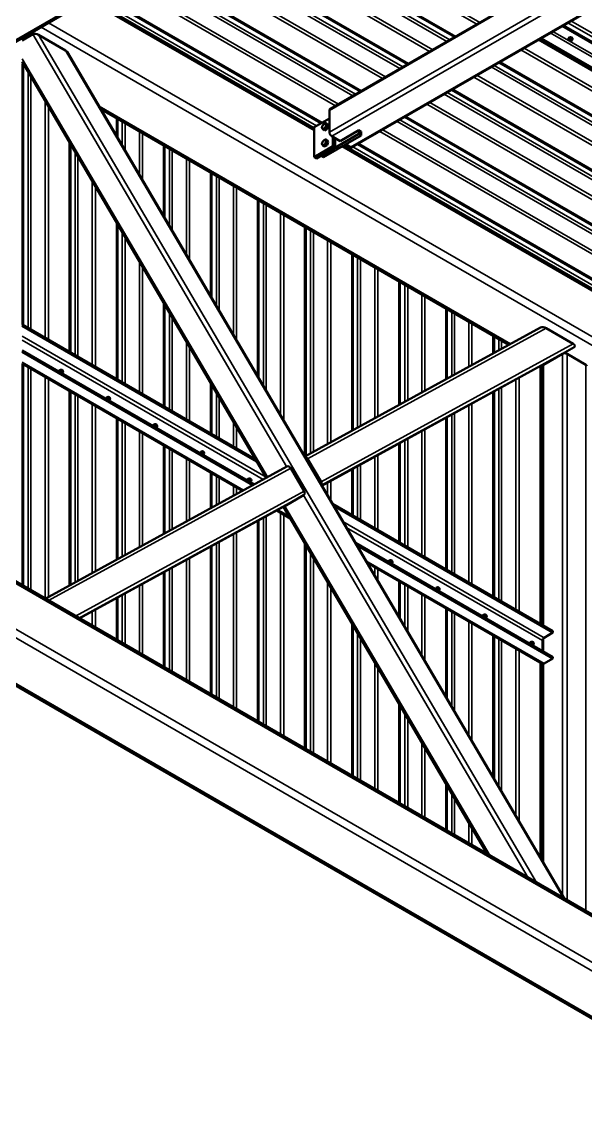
# Model space of a CAD drawing. Header units: millimetres. Extents: x 0 to 14700, y 0 to 10395.
# Drawn here: x 3301 to 4995, y 1669 to 4983 of the extents above; entities that cross this region are included whole.
import ezdxf

# ---------------------------------------------------------------- set-up
doc = ezdxf.new("R2010")
doc.units = ezdxf.units.MM
doc.header["$LTSCALE"] = 35
doc.layers.add('Видимые тонкие (ГОСТ)', color=7, linetype='Continuous', lineweight=35)
doc.layers.add('Видимый контур (ГОСТ)', color=7, linetype='Continuous', lineweight=50)

msp = doc.modelspace()

# ---------------------------------------------------------------- linework, layer by layer
at = {"layer": 'Видимые тонкие (ГОСТ)'}
for p, q in [((8193.9, 7765.3), (1596.6, 3956.3)), ((6055.2, 5709.1), (4224.2, 4652)), ((6062.7, 5697.1), (4231.3, 4639.7)), ((6119.3, 5664.4), (4287.9, 4607.1)), ((4666.7, 4976.1), (4019.5, 5349.7)), ((4675.8, 4981.4), (4028.7, 5355)), ((4586, 4929.5), (3938.8, 5303.1)), ((4603.6, 4939.7), (3956.5, 5313.4)), ((4534.5, 4899.8), (3887.3, 5273.4)), ((4577.5, 4924.6), (3930.3, 5298.3)), ((4525.2, 4894.4), (3878, 5268.1)), ((4436.1, 4843), (3788.9, 5216.6)), ((4444.5, 4847.9), (3797.4, 5221.5)), ((4462.2, 4858.1), (3815.1, 5231.7)), ((4383.8, 4812.8), (3736.6, 5186.4)), ((4393.1, 4818.1), (3745.9, 5191.8)), ((4303.1, 4766.2), (3656, 5139.9)), ((4320.8, 4776.4), (3673.6, 5150.1)), ((4242.3, 4731.1), (3595.2, 5104.8)), ((4251.6, 4736.5), (3604.5, 5110.1)), ((4294.7, 4761.3), (3647.5, 5135)), ((4178.3, 4657.3), (3499.2, 5049.3)), ((4178.3, 4665.2), (3506.1, 5053.3)), ((4185.1, 4671), (3514.5, 5058.2)), ((4202.8, 4681.2), (3532.2, 5068.4)), ((4726.3, 5007.1), (4224.2, 4717.3)), ((6472.8, 3195.3), (3380.4, 4980.8)), ((4924.9, 4971.5), (6027.4, 4335)), ((6045, 4343), (4940.7, 4980.6)), ((6054.3, 4348.4), (4950, 4985.9)), ((4095.8, 3648.4), (3333.3, 4945.9)), ((4846, 2399.2), (3350.5, 4944.1)), ((6461.5, 3175.7), (3357.8, 4967.7)), ((4888, 4950.1), (5995.5, 4310.7)), ((4895.7, 4954.6), (5999.4, 4317.4)), ((4922.4, 4970), (6026.1, 4332.8)), ((5955.8, 4291.5), (4851.5, 4929.1)), ((4858.8, 4933.3), (5994.3, 4277.7)), ((4861.3, 4934.7), (5995.5, 4279.9)), ((4038.4, 3617), (3300.9, 4872.2)), ((4927.1, 2352.4), (3431.6, 4897.3)), ((5904.1, 4261.7), (4799.8, 4899.2)), ((5913.3, 4267), (4809, 4904.5)), ((3301.2, 4863.2), (3300.9, 4863.4)), ((3301.3, 4857.7), (3301.3, 4074.4)), ((5815, 4210.2), (4710.7, 4847.8)), ((5823.4, 4215.1), (4719.1, 4852.6)), ((5841.1, 4225.3), (4736.8, 4862.8)), ((3319, 4832.9), (3319, 4064.2)), ((3327.5, 4818.5), (3327.5, 4059.3)), ((5762.6, 4180), (4658.3, 4817.6)), ((5771.9, 4185.3), (4667.6, 4822.9)), ((5699.7, 4143.6), (4595.4, 4781.2)), ((3370.5, 4745.3), (3370.5, 4034.4)), ((5630.5, 4103.7), (4526.2, 4741.3)), ((5673.5, 4128.5), (4569.2, 4766.1)), ((5682, 4133.4), (4577.7, 4771)), ((3379.8, 4729.5), (3379.8, 4029.1)), ((4768.2, 4016.2), (3532.1, 4729.9)), ((5621.2, 4098.3), (4516.9, 4735.9)), ((3584.2, 4694.4), (3584.2, 4641.3)), ((3601.9, 4684.2), (3601.9, 4611.2)), ((3610.3, 4679.3), (3610.3, 4596.8)), ((5532.1, 4046.9), (4427.8, 4684.5)), ((5540.6, 4051.8), (4436.3, 4689.3)), ((5558.2, 4062), (4453.9, 4699.5)), ((3653.3, 4654.5), (3653.3, 4523.6)), ((3662.6, 4649.1), (3662.6, 4507.7)), ((5479.8, 4016.7), (4375.5, 4654.3)), ((5489.1, 4022.1), (4384.8, 4659.6)), ((3442.8, 4622.3), (3442.8, 3992.7)), ((3725.6, 4612.7), (3725.6, 4400.6)), ((5415.7, 3942.8), (4261.7, 4609.1)), ((5415.7, 3950.8), (4268.6, 4613.1)), ((5422.6, 3956.6), (4294.8, 4607.7)), ((5440.2, 3966.8), (4312.5, 4617.9)), ((3460.4, 4592.3), (3460.4, 3982.5)), ((3468.9, 4577.9), (3468.9, 3977.6)), ((3744, 4602.1), (3744, 4369.3)), ((3752.3, 4597.3), (3752.3, 4355.1)), ((3794.8, 4572.8), (3794.8, 4282.8)), ((3804, 4567.5), (3804, 4267.2)), ((3867, 4531.1), (3867, 4159.9)), ((3884.7, 4520.9), (3884.7, 4129.9)), ((3893.1, 4516), (3893.1, 4115.5)), ((3511.9, 4504.7), (3511.9, 3952.8)), ((3521.2, 4488.8), (3521.2, 3947.4)), ((3936.2, 4491.2), (3936.2, 4042.2)), ((3945.5, 4485.8), (3945.5, 4026.4)), ((4008.4, 4449.4), (4008.4, 3919.3)), ((4026.1, 4439.2), (4026.1, 3889.2)), ((4034.6, 4434.4), (4034.6, 3874.8)), ((4077.6, 4409.5), (4077.6, 3801.6)), ((3584.2, 4381.7), (3584.2, 3911.1)), ((4086.9, 4404.1), (4086.9, 3785.8)), ((3601.9, 4351.6), (3601.9, 3900.9)), ((4149.9, 4367.8), (4149.9, 3678.6)), ((4167.5, 4357.6), (4167.5, 3687.6)), ((4176, 4352.7), (4176, 3692.2)), ((3610.3, 4337.2), (3610.3, 3896)), ((4219, 4327.9), (4219, 3715.8)), ((4228.3, 4322.5), (4228.3, 3720.9)), ((4291.3, 4286.1), (4291.3, 3755.3)), ((4309, 4275.9), (4309, 3765)), ((3653.3, 4264), (3653.3, 3871.1)), ((3662.6, 4248.2), (3662.6, 3865.8)), ((4317.4, 4271.1), (4317.4, 3769.6)), ((4360.4, 4246.2), (4360.4, 3793.1)), ((4369.7, 4240.8), (4369.7, 3798.2)), ((4432.7, 4204.5), (4432.7, 3832.7)), ((4451.1, 4193.9), (4451.1, 3842.7)), ((4459.4, 4189.1), (4459.4, 3847.3)), ((4501.9, 4164.5), (4501.9, 3870.5)), ((4511.1, 4159.2), (4511.1, 3875.5)), ((3725.6, 4141), (3725.6, 3829.4)), ((3744, 4109.7), (3744, 3818.8)), ((4574.1, 4122.8), (4574.1, 3910)), ((4591.8, 4112.6), (4591.8, 3919.7)), ((3752.3, 4095.6), (3752.3, 3814)), ((4600.2, 4107.8), (4600.2, 3924.3)), ((4643.3, 4082.9), (4643.3, 3947.9)), ((4652.6, 4077.5), (4652.6, 3952.9)), ((6472.8, 1454.6), (1936.7, 4073.5)), ((4158.6, 3671.5), (4875.5, 4063.7)), ((4034, 3616.3), (3300.9, 4039.5)), ((4025.3, 3609.8), (3300.9, 4028.1)), ((3794.8, 4023.2), (3794.8, 3789.4)), ((4199.1, 3602.5), (4956.6, 4016.9)), ((4715.5, 4041.2), (4715.5, 3987.4)), ((4733.2, 4031), (4733.2, 3997.1)), ((4741.7, 4026.1), (4741.7, 4001.7)), ((3804, 4007.6), (3804, 3784.2)), ((4200.8, 3591.9), (4959.6, 4006.9)), ((4924.3, 2360.8), (4924.3, 3986.5)), ((4938.4, 2345.9), (4938.4, 3986.5)), ((6472.8, 1317.4), (1912.7, 3950.2)), ((3966.5, 3577.6), (3300.9, 3962)), ((3301.3, 3957.6), (3301.3, 3291)), ((3319, 3947.4), (3319, 3280.8)), ((4201.6, 3590.6), (4903.1, 3974.3)), ((4857, 3949.1), (4857, 3176.2)), ((4867.7, 3170), (4867.7, 3953.9)), ((4871.9, 3956.3), (4871.1, 3956.8)), ((4995, 2313.2), (4995, 3953.9)), ((6461.5, 1297.8), (1893.6, 3935.1)), ((3327.5, 3942.5), (3327.5, 3276)), ((3370.5, 3917.7), (3370.5, 3251.6)), ((3379.8, 3912.3), (3379.8, 3256.7)), ((4794, 3914.6), (4794, 3212.6)), ((3867, 3900.4), (3867, 3747.8)), ((4733.2, 3881.4), (4733.2, 3247.7)), ((4741.7, 3886), (4741.7, 3242.8)), ((4784.7, 3909.5), (4784.7, 3217.9)), ((6342.7, 1229.2), (1774.8, 3866.5)), ((3442.8, 3876), (3442.8, 3291.1)), ((3460.4, 3865.8), (3460.4, 3300.8)), ((3468.9, 3860.9), (3468.9, 3305.4)), ((3884.7, 3870.3), (3884.7, 3737.6)), ((3893.1, 3855.9), (3893.1, 3732.7)), ((4715.5, 3871.7), (4715.5, 3257.9)), ((3511.9, 3836.1), (3511.9, 3329)), ((3521.2, 3830.7), (3521.2, 3334.1)), ((4643.3, 3832.2), (4643.3, 3299.6)), ((4652.6, 3837.3), (4652.6, 3294.2)), ((3584.2, 3794.3), (3584.2, 3368.5)), ((3601.9, 3784.1), (3601.9, 3378.2)), ((3610.3, 3779.2), (3610.3, 3382.8)), ((3936.2, 3782.7), (3936.2, 3707.8)), ((4574.1, 3794.3), (4574.1, 3339.5)), ((4591.8, 3804), (4591.8, 3329.3)), ((4600.2, 3808.6), (4600.2, 3324.4)), ((3653.3, 3754.4), (3653.3, 3406.3)), ((3662.6, 3749), (3662.6, 3411.4)), ((3945.5, 3766.9), (3945.5, 3702.5)), ((4501.9, 3754.9), (4501.9, 3381.2)), ((4511.1, 3759.9), (4511.1, 3375.9)), ((3725.6, 3712.7), (3725.6, 3445.9)), ((4432.7, 3717), (4432.7, 3421.2)), ((4451.1, 3727), (4451.1, 3410.6)), ((4459.4, 3731.6), (4459.4, 3405.7)), ((3744, 3702.1), (3744, 3455.9)), ((3752.3, 3697.3), (3752.3, 3460.5)), ((4369.7, 3682.5), (4369.7, 3457.5)), ((3794.8, 3672.7), (3794.8, 3483.7)), ((3804, 3667.4), (3804, 3488.7)), ((4309, 3649.3), (4309, 3492.6)), ((4317.4, 3653.9), (4317.4, 3487.7)), ((4360.4, 3677.5), (4360.4, 3462.9)), ((4107.9, 3643.8), (3380, 3245.6)), ((3867, 3631), (3867, 3523.2)), ((3884.7, 3620.8), (3884.7, 3532.9)), ((3893.1, 3615.9), (3893.1, 3537.5)), ((4291.3, 3639.6), (4291.3, 3502.8)), ((3936.2, 3591.1), (3936.2, 3561.1)), ((3945.5, 3585.7), (3945.5, 3566.1)), ((4219, 3600.1), (4219, 3560.9)), ((4228.3, 3605.2), (4228.3, 3545.1)), ((4148.5, 3574.8), (3461.1, 3198.8)), ((4146.5, 3562.1), (3471.4, 3192.9)), ((4821.5, 2413.4), (4146.5, 3562.1)), ((4089.9, 3529.5), (3472.9, 3192)), ((4103, 3498.9), (4069.4, 3518.2)), ((4706.8, 2479.6), (4089.9, 3529.5)), ((4008.4, 3484.9), (4008.4, 2882.8)), ((4026.1, 3494.6), (4026.1, 2872.6)), ((4034.6, 3499.2), (4034.6, 2867.7)), ((4077.6, 3509.5), (4077.6, 2842.9)), ((4086.9, 3504.1), (4086.9, 2837.5)), ((4869.1, 3134.1), (4264.8, 3483)), ((3945.5, 3450.5), (3945.5, 2919.1)), ((4864.2, 3125.5), (4275, 3465.7)), ((3884.7, 3417.2), (3884.7, 2954.2)), ((3893.1, 3421.8), (3893.1, 2949.4)), ((3936.2, 3445.4), (3936.2, 2924.5)), ((4149.9, 3419), (4149.9, 2801.1)), ((3867, 3407.5), (3867, 2964.4)), ((4167.5, 3389), (4167.5, 2790.9)), ((3794.8, 3368.1), (3794.8, 3006.1)), ((3804, 3373.1), (3804, 3000.8)), ((4176, 3374.6), (4176, 2786.1)), ((4869.1, 3056.5), (4333.8, 3365.6)), ((3725.6, 3330.2), (3725.6, 3046.1)), ((3744, 3340.2), (3744, 3035.5)), ((3752.3, 3344.8), (3752.3, 3030.7)), ((4360.4, 3346.2), (4360.4, 3320.3)), ((4369.7, 3340.8), (4369.7, 3304.5)), ((3653.3, 3290.7), (3653.3, 3087.8)), ((3662.6, 3295.7), (3662.6, 3082.4)), ((4219, 3301.4), (4219, 2761.2)), ((4228.3, 3285.5), (4228.3, 2755.8)), ((4432.7, 3304.4), (4432.7, 3197.3)), ((4451.1, 3293.8), (4451.1, 3166)), ((4459.4, 3289), (4459.4, 3151.9)), ((3584.2, 3252.8), (3584.2, 3127.7)), ((3601.9, 3262.5), (3601.9, 3117.5)), ((3610.3, 3267.1), (3610.3, 3112.7)), ((4501.9, 3264.5), (4501.9, 3079.5)), ((4511.1, 3259.2), (4511.1, 3063.9)), ((3521.2, 3218.4), (3521.2, 3164.1)), ((4574.1, 3222.8), (4574.1, 2956.6)), ((3511.9, 3213.3), (3511.9, 3169.5)), ((4591.8, 3212.6), (4591.8, 2926.6)), ((4600.2, 3207.7), (4600.2, 2912.2)), ((4643.3, 3182.9), (4643.3, 2839)), ((4291.3, 3178.4), (4291.3, 2719.5)), ((4652.6, 3177.5), (4652.6, 2823.1)), ((4309, 3148.3), (4309, 2709.3)), ((4317.4, 3133.9), (4317.4, 2704.4)), ((4715.5, 3141.1), (4715.5, 2716)), ((4733.2, 3130.9), (4733.2, 2685.9)), ((4741.7, 3126.1), (4741.7, 2671.5)), ((4867.7, 3092.5), (4867.7, 3133)), ((4784.7, 3101.2), (4784.7, 2598.3)), ((4794, 3095.8), (4794, 2582.5)), ((4360.4, 3060.7), (4360.4, 2679.6)), ((4857, 3059.5), (4857, 2475.3)), ((4867.7, 2457.1), (4867.7, 3055.8)), ((4369.7, 3044.9), (4369.7, 2674.2)), ((4432.7, 2937.7), (4432.7, 2637.8)), ((4451.1, 2906.4), (4451.1, 2627.2)), ((4459.4, 2892.3), (4459.4, 2622.4)), ((4501.9, 2819.9), (4501.9, 2597.9)), ((4511.1, 2804.3), (4511.1, 2592.6)), ((4574.1, 2697.1), (4574.1, 2556.2)), ((4591.8, 2667), (4591.8, 2546)), ((4600.2, 2652.6), (4600.2, 2541.1)), ((4643.3, 2579.4), (4643.3, 2516.3)), ((4652.6, 2563.6), (4652.6, 2510.9))]:
    msp.add_line(p, q, dxfattribs=at)
at = {"layer": 'Видимый контур (ГОСТ)'}
for p, q in [((8201.9, 7764.5), (1604.6, 3955.5)), ((6124.3, 5663.9), (4292.9, 4606.6)), ((4600.4, 4937.9), (3953.3, 5311.5)), ((4459, 4856.2), (3811.8, 5229.8)), ((4317.6, 4774.6), (3670.4, 5148.2)), ((4178.3, 4662.7), (3503.9, 5052)), ((4199.6, 4679.4), (3529, 5066.5)), ((4723.4, 5008.8), (4226.3, 4721.9)), ((4927.2, 4972.8), (6027.4, 4337.6)), ((3333.3, 4945.9), (3300.9, 4927.2)), ((3431.6, 4897.3), (3350.5, 4944.1)), ((4856.5, 4932), (5992, 4276.4)), ((4930.3, 2350.6), (3436.1, 4893.2)), ((4034.7, 3615), (3300.9, 4863.8)), ((3306.1, 4855), (3300.9, 4858)), ((3304.6, 4855.8), (3304.6, 4072.5)), ((5837.9, 4223.4), (4733.6, 4861)), ((5696.4, 4141.8), (4592.1, 4779.3)), ((4763.4, 4013.6), (3536.9, 4721.7)), ((4224.2, 4652), (4224.2, 4717.3)), ((3587.4, 4692.5), (3587.4, 4635.8)), ((4224.2, 4693.6), (4178.3, 4667.1)), ((4212.8, 4679.2), (4217.3, 4676.5)), ((4216.4, 4673.9), (4221, 4671.3)), ((4217.3, 4676.5), (4221, 4671.3)), ((5555, 4060.1), (4450.7, 4697.7)), ((4178.3, 4667.1), (4178.3, 4577.3)), ((4199.5, 4581.3), (4312.6, 4646.7)), ((4205.4, 4660.2), (4210, 4657.6)), ((4319.7, 4642.6), (4206.6, 4577.3)), ((4217.3, 4661.8), (4210, 4657.6)), ((4212.8, 4664.5), (4217.3, 4661.8)), ((4221, 4671.3), (4217.3, 4661.8)), ((4256.1, 4625.4), (4231.3, 4639.7)), ((4256.1, 4625.4), (4312.6, 4658.1)), ((4312.6, 4658.1), (4319.7, 4654)), ((4312.6, 4646.7), (4312.6, 4658.1)), ((4319.7, 4642.6), (4312.6, 4646.7)), ((4319.7, 4654), (4319.7, 4642.6)), ((3446, 4616.9), (3446, 3990.9)), ((3728.8, 4610.9), (3728.8, 4395.1)), ((4178.3, 4577.3), (4234.8, 4609.9)), ((4205.4, 4611.2), (4210, 4608.6)), ((4217.3, 4612.9), (4210, 4608.6)), ((4212.8, 4630.2), (4217.3, 4627.5)), ((4212.8, 4615.5), (4217.3, 4612.9)), ((4216.4, 4624.9), (4221, 4622.3)), ((4217.3, 4627.5), (4221, 4622.3)), ((4221, 4622.3), (4217.3, 4612.9)), ((4234.8, 4609.9), (4234.8, 4637.7)), ((4241.9, 4605.8), (4234.8, 4609.9)), ((4241.9, 4633.6), (4241.9, 4605.8)), ((5415.7, 3948.2), (4266.4, 4611.8)), ((4287.9, 4607.1), (4273, 4615.6)), ((5437, 3964.9), (4309.3, 4616)), ((4178.3, 4577.3), (4185.3, 4573.2)), ((4241.9, 4605.8), (4185.3, 4573.2)), ((4199.5, 4581.3), (4206.6, 4577.3)), ((3870.2, 4529.2), (3870.2, 4154.5)), ((4011.7, 4447.6), (4011.7, 3913.8)), ((3587.4, 4376.2), (3587.4, 3909.2)), ((4153.1, 4365.9), (4153.1, 3679.7)), ((4294.5, 4284.3), (4294.5, 3757.1)), ((4435.9, 4202.6), (4435.9, 3834.4)), ((3728.8, 4135.5), (3728.8, 3827.6)), ((4577.3, 4121), (4577.3, 3911.8)), ((6469.5, 1461.9), (1936.7, 4078.9)), ((4002.7, 3669.4), (3300.9, 4074.6)), ((3300.9, 4070.6), (4006.4, 3663.2)), ((4150.2, 3678.1), (4858.4, 4065.5)), ((4956.6, 4016.9), (4875.5, 4063.7)), ((4718.8, 4039.3), (4718.8, 3989.1)), ((3997.7, 3594.7), (3300.9, 3997.1)), ((3994.1, 3592.7), (3300.9, 3993)), ((4867.7, 3953.9), (4924.3, 3986.5)), ((4903.1, 3974.3), (4959.6, 4006.9)), ((4938.4, 3986.5), (4995, 3953.9)), ((3962.9, 3575.7), (3300.9, 3957.9)), ((3304.6, 3955.8), (3304.6, 3289.2)), ((4201.6, 3590.6), (4902.9, 3974.2)), ((4860.2, 3950.8), (4860.2, 3174.4)), ((4864.8, 3171.7), (4864.8, 3949.8)), ((4867.3, 3953.6), (4866.3, 3954.2)), ((3870.2, 3894.9), (3870.2, 3745.9)), ((6334.7, 1228.4), (1766.8, 3865.7)), ((3446, 3874.1), (3446, 3292.9)), ((4718.8, 3873.5), (4718.8, 3256)), ((3587.4, 3792.5), (3587.4, 3370.3)), ((4577.3, 3796.1), (4577.3, 3337.7)), ((4435.9, 3718.7), (4435.9, 3419.3)), ((3728.8, 3710.8), (3728.8, 3447.6)), ((4095.9, 3648.4), (3370, 3251.4)), ((4158.6, 3671.5), (4199.1, 3602.5)), ((3870.2, 3629.2), (3870.2, 3525)), ((4148.5, 3574.8), (4107.9, 3643.8)), ((4294.5, 3641.4), (4294.5, 3501)), ((4089.9, 3529.5), (4146.5, 3562.1)), ((4089.8, 3529.4), (3472.9, 3192)), ((4106.6, 3492.7), (4065.8, 3516.3)), ((4699.4, 2483.9), (4086.2, 3527.4)), ((4896, 3153.7), (4233.6, 3536.1)), ((4237.2, 3529.9), (4896, 3149.6)), ((4011.7, 3486.7), (4011.7, 2880.9)), ((4153.1, 3413.6), (4153.1, 2799.3)), ((4896, 3076.1), (4302.6, 3418.7)), ((3870.2, 3409.3), (3870.2, 2962.6)), ((4896, 3072), (4306.2, 3412.5)), ((4863.1, 3055.9), (4337.4, 3359.4)), ((3728.8, 3331.9), (3728.8, 3044.2)), ((4435.9, 3302.6), (4435.9, 3191.8)), ((3587.4, 3254.6), (3587.4, 3125.9)), ((4577.3, 3220.9), (4577.3, 2951.2)), ((4294.5, 3172.9), (4294.5, 2717.6)), ((4896, 3149.6), (4869.1, 3134.1)), ((4896, 3153.7), (4896, 3149.6)), ((4718.8, 3139.3), (4718.8, 2710.5)), ((4864.2, 3125.5), (4864.2, 3094.5)), ((4864.8, 3094.1), (4864.8, 3128.6)), ((4860.2, 3057.6), (4860.2, 2469.8)), ((4864.8, 2462), (4864.8, 3055.4)), ((4896, 3072), (4869.1, 3056.5)), ((4896, 3076.1), (4896, 3072)), ((4435.9, 2932.2), (4435.9, 2636)), ((4577.3, 2691.6), (4577.3, 2554.3))]:
    msp.add_line(p, q, dxfattribs=at)
for centre, major_axis, ratio, start_param, end_param in [((3343.4, 4940), (-12.2, 3.4), 0.513569, 4.244162, 5.814958), ((4948.7, 4934.2), (5.94, 0), 0.57735, 0.015017, 3.126575), ((3424.5, 4893.2), (12.2, -3.4), 0.513569, 0.487047, 1.102569), ((4231.3, 4713.2), (-5, 8.66), 0.57735, 0, 0.785398), ((4231.3, 4647.9), (-5, 8.66), 0.57735, 0.785398, 2.356194), ((4287.9, 4615.2), (5, -8.66), 0.57735, 5.497787, 6.283185), ((4868.4, 4059.6), (-12.2, 3.4), 0.513569, 4.244162, 5.796138), ((4949.5, 4012.8), (12.2, -3.4), 0.513569, 5.814958, 7.385754), ((4931.3, 3982.4), (10, 0), 0.57735, 0.785398, 2.356194), ((4874.8, 3949.8), (-10, 0), 0.57735, 5.497787, 6.283185), ((4892.9, 3980.1), (12.2, -3.4), 0.513569, 5.796138, 5.814958), ((4987.9, 3949.8), (10, 0), 0.57735, 0, 0.785398), ((3415.9, 3931.9), (-2.97, 5.15), 0.57735, 0.015017, 1.057957), ((3557.3, 3850.3), (-2.97, 5.15), 0.57735, 0.015017, 1.057957), ((3698.8, 3768.6), (-2.97, 5.15), 0.57735, 0.015017, 1.057957), ((3840.2, 3687), (-2.97, 5.15), 0.57735, 0.015017, 1.057957), ((4100.8, 3639.7), (-5.2, 8.55), 0.816135, 4.693602, 6.245579), ((4151.5, 3667.5), (-5.2, 8.55), 0.816135, 4.693602, 5.720341), ((3981.6, 3605.3), (-2.97, 5.15), 0.57735, 0.015017, 1.057957), ((4192.1, 3598.5), (5.2, -8.55), 0.816135, 0.52527, 1.55201), ((4141.4, 3570.7), (5.2, -8.55), 0.816135, 6.264399, 7.835195), ((4084.8, 3538.1), (5.2, -8.55), 0.816135, 6.245579, 6.264399), ((4405.9, 3360.4), (-2.97, 5.15), 0.57735, 0.015017, 1.057957), ((4547.3, 3278.8), (-2.97, 5.15), 0.57735, 0.015017, 1.057957), ((4688.7, 3197.1), (-2.97, 5.15), 0.57735, 0.015017, 1.057957), ((4830.1, 3115.5), (-2.97, 5.15), 0.57735, 0.015017, 1.057957), ((4869.1, 3128.4), (-3.5, -6.06), 0.57735, 3.926991, 5.497787), ((4869.1, 3066.3), (-6, -10.4), 0.57735, 0, 0.785398)]:
    msp.add_ellipse(centre, major_axis=major_axis, ratio=ratio, start_param=start_param, end_param=end_param, dxfattribs=at)
for centre, major_axis in [((4948.7, 4928.5), (-4.54, 0)), ((4208.3, 4670.1), (-4.28, -7.4)), ((4208.3, 4621.1), (-4.28, -7.4)), ((3420.9, 3934.8), (2.27, -3.93)), ((3562.3, 3853.2), (2.27, -3.93)), ((3703.7, 3771.5), (2.27, -3.93)), ((3845.1, 3689.9), (2.27, -3.93)), ((3986.6, 3608.2), (2.27, -3.93)), ((4410.8, 3363.3), (2.27, -3.93)), ((4552.3, 3281.6), (2.27, -3.93)), ((4693.7, 3200), (2.27, -3.93)), ((4835.1, 3118.3), (2.27, -3.93))]:
    msp.add_ellipse(centre, major_axis=major_axis, ratio=0.57735, dxfattribs=at)
for points, knots in [([(4942.8, 4934.3), (4942.8, 4933.8), (4942.8, 4933.3), (4942.9, 4932.3), (4942.9, 4931.8), (4943.1, 4930.9), (4943.2, 4930.4), (4943.5, 4929.5), (4943.7, 4929.1), (4944, 4928.4), (4944.2, 4928), (4944.4, 4927.7)], [7.0535661, 7.0535661, 7.0535661, 7.0535661, 7.1200835, 7.1200835, 7.1866009, 7.1866009, 7.2531183, 7.2531183, 7.3196356, 7.3196356, 7.386153, 7.386153, 7.386153, 7.386153]), ([(4953, 4927.7), (4953.2, 4928), (4953.4, 4928.4), (4953.7, 4929.1), (4953.9, 4929.5), (4954.2, 4930.4), (4954.3, 4930.9), (4954.5, 4931.8), (4954.6, 4932.3), (4954.7, 4933.3), (4954.7, 4933.8), (4954.7, 4934.3)], [3.6094213, 3.6094213, 3.6094213, 3.6094213, 3.6759387, 3.6759387, 3.742456, 3.742456, 3.8089734, 3.8089734, 3.8754908, 3.8754908, 3.9420082, 3.9420082, 3.9420082, 3.9420082]), ([(3419.4, 3939), (3419.1, 3939), (3418.6, 3938.9), (3417.8, 3938.8), (3417.4, 3938.8), (3416.5, 3938.6), (3416, 3938.5), (3415.1, 3938.2), (3414.7, 3938), (3413.8, 3937.6), (3413.3, 3937.3), (3412.9, 3937.1)], [3.6094213, 3.6094213, 3.6094213, 3.6094213, 3.6759387, 3.6759387, 3.742456, 3.742456, 3.8089734, 3.8089734, 3.8754908, 3.8754908, 3.9420082, 3.9420082, 3.9420082, 3.9420082]), ([(3420.6, 3927.9), (3420.8, 3928.1), (3421.1, 3928.3), (3421.6, 3928.8), (3422, 3929.1), (3422.6, 3929.8), (3422.8, 3930.1), (3423.3, 3930.8), (3423.6, 3931.2), (3423.7, 3931.5)], [7.1480142, 7.1480142, 7.1480142, 7.1480142, 7.1866009, 7.1866009, 7.2531183, 7.2531183, 7.3196356, 7.3196356, 7.386153, 7.386153, 7.386153, 7.386153]), ([(3560.9, 3857.3), (3560.5, 3857.3), (3560.1, 3857.3), (3559.2, 3857.2), (3558.8, 3857.1), (3557.9, 3856.9), (3557.5, 3856.8), (3556.5, 3856.5), (3556.1, 3856.3), (3555.2, 3855.9), (3554.7, 3855.7), (3554.3, 3855.4)], [3.6094213, 3.6094213, 3.6094213, 3.6094213, 3.6759387, 3.6759387, 3.742456, 3.742456, 3.8089734, 3.8089734, 3.8754908, 3.8754908, 3.9420082, 3.9420082, 3.9420082, 3.9420082]), ([(3562, 3846.3), (3562.3, 3846.5), (3562.5, 3846.6), (3563, 3847.1), (3563.4, 3847.5), (3564, 3848.1), (3564.3, 3848.5), (3564.8, 3849.2), (3565, 3849.5), (3565.2, 3849.8)], [7.1480142, 7.1480142, 7.1480142, 7.1480142, 7.1866009, 7.1866009, 7.2531183, 7.2531183, 7.3196356, 7.3196356, 7.386153, 7.386153, 7.386153, 7.386153]), ([(3702.3, 3775.7), (3701.9, 3775.7), (3701.5, 3775.6), (3700.7, 3775.5), (3700.2, 3775.5), (3699.3, 3775.3), (3698.9, 3775.2), (3698, 3774.9), (3697.5, 3774.7), (3696.6, 3774.3), (3696.2, 3774), (3695.7, 3773.8)], [3.6094213, 3.6094213, 3.6094213, 3.6094213, 3.6759387, 3.6759387, 3.742456, 3.742456, 3.8089734, 3.8089734, 3.8754908, 3.8754908, 3.9420082, 3.9420082, 3.9420082, 3.9420082]), ([(3703.5, 3764.6), (3703.7, 3764.8), (3703.9, 3765), (3704.5, 3765.5), (3704.8, 3765.8), (3705.4, 3766.5), (3705.7, 3766.8), (3706.2, 3767.5), (3706.4, 3767.9), (3706.6, 3768.2)], [7.1480142, 7.1480142, 7.1480142, 7.1480142, 7.1866009, 7.1866009, 7.2531183, 7.2531183, 7.3196356, 7.3196356, 7.386153, 7.386153, 7.386153, 7.386153]), ([(3843.7, 3694), (3843.3, 3694), (3842.9, 3694), (3842.1, 3693.9), (3841.6, 3693.8), (3840.8, 3693.6), (3840.3, 3693.5), (3839.4, 3693.2), (3838.9, 3693), (3838, 3692.6), (3837.6, 3692.4), (3837.2, 3692.1)], [3.6094213, 3.6094213, 3.6094213, 3.6094213, 3.6759387, 3.6759387, 3.742456, 3.742456, 3.8089734, 3.8089734, 3.8754908, 3.8754908, 3.9420082, 3.9420082, 3.9420082, 3.9420082]), ([(3844.9, 3683), (3845.1, 3683.2), (3845.3, 3683.3), (3845.9, 3683.8), (3846.2, 3684.2), (3846.8, 3684.8), (3847.1, 3685.2), (3847.6, 3685.9), (3847.8, 3686.2), (3848, 3686.5)], [7.1480142, 7.1480142, 7.1480142, 7.1480142, 7.1866009, 7.1866009, 7.2531183, 7.2531183, 7.3196356, 7.3196356, 7.386153, 7.386153, 7.386153, 7.386153]), ([(3985.1, 3612.4), (3984.7, 3612.4), (3984.3, 3612.3), (3983.5, 3612.2), (3983.1, 3612.2), (3982.2, 3612), (3981.7, 3611.9), (3980.8, 3611.6), (3980.4, 3611.4), (3979.5, 3611), (3979, 3610.7), (3978.6, 3610.5)], [3.6094213, 3.6094213, 3.6094213, 3.6094213, 3.6759387, 3.6759387, 3.742456, 3.742456, 3.8089734, 3.8089734, 3.8754908, 3.8754908, 3.9420082, 3.9420082, 3.9420082, 3.9420082]), ([(3986.3, 3601.3), (3986.5, 3601.5), (3986.7, 3601.7), (3987.3, 3602.2), (3987.6, 3602.5), (3988.2, 3603.2), (3988.5, 3603.5), (3989, 3604.2), (3989.2, 3604.6), (3989.4, 3604.9)], [7.1480142, 7.1480142, 7.1480142, 7.1480142, 7.1866009, 7.1866009, 7.2531183, 7.2531183, 7.3196356, 7.3196356, 7.386153, 7.386153, 7.386153, 7.386153]), ([(4409.4, 3367.4), (4409, 3367.4), (4408.6, 3367.4), (4407.8, 3367.3), (4407.3, 3367.2), (4406.4, 3367), (4406, 3366.9), (4405.1, 3366.6), (4404.6, 3366.4), (4403.7, 3366), (4403.3, 3365.8), (4402.9, 3365.5)], [3.6094213, 3.6094213, 3.6094213, 3.6094213, 3.6759387, 3.6759387, 3.742456, 3.742456, 3.8089734, 3.8089734, 3.8754908, 3.8754908, 3.9420082, 3.9420082, 3.9420082, 3.9420082]), ([(4410.6, 3356.4), (4410.8, 3356.6), (4411, 3356.7), (4411.6, 3357.2), (4411.9, 3357.6), (4412.5, 3358.2), (4412.8, 3358.6), (4413.3, 3359.3), (4413.5, 3359.6), (4413.7, 3359.9)], [7.1480142, 7.1480142, 7.1480142, 7.1480142, 7.1866009, 7.1866009, 7.2531183, 7.2531183, 7.3196356, 7.3196356, 7.386153, 7.386153, 7.386153, 7.386153]), ([(4550.8, 3285.8), (4550.4, 3285.8), (4550, 3285.7), (4549.2, 3285.6), (4548.7, 3285.6), (4547.9, 3285.4), (4547.4, 3285.3), (4546.5, 3285), (4546, 3284.8), (4545.1, 3284.4), (4544.7, 3284.1), (4544.3, 3283.9)], [3.6094213, 3.6094213, 3.6094213, 3.6094213, 3.6759387, 3.6759387, 3.742456, 3.742456, 3.8089734, 3.8089734, 3.8754908, 3.8754908, 3.9420082, 3.9420082, 3.9420082, 3.9420082]), ([(4552, 3274.7), (4552.2, 3274.9), (4552.4, 3275.1), (4553, 3275.6), (4553.3, 3275.9), (4553.9, 3276.6), (4554.2, 3276.9), (4554.7, 3277.6), (4554.9, 3278), (4555.1, 3278.3)], [7.1480142, 7.1480142, 7.1480142, 7.1480142, 7.1866009, 7.1866009, 7.2531183, 7.2531183, 7.3196356, 7.3196356, 7.386153, 7.386153, 7.386153, 7.386153]), ([(4692.2, 3204.1), (4691.8, 3204.1), (4691.4, 3204.1), (4690.6, 3204), (4690.2, 3203.9), (4689.3, 3203.7), (4688.8, 3203.6), (4687.9, 3203.3), (4687.5, 3203.1), (4686.6, 3202.7), (4686.1, 3202.5), (4685.7, 3202.2)], [3.6094213, 3.6094213, 3.6094213, 3.6094213, 3.6759387, 3.6759387, 3.742456, 3.742456, 3.8089734, 3.8089734, 3.8754908, 3.8754908, 3.9420082, 3.9420082, 3.9420082, 3.9420082]), ([(4693.4, 3193.1), (4693.6, 3193.3), (4693.8, 3193.4), (4694.4, 3193.9), (4694.7, 3194.3), (4695.4, 3194.9), (4695.6, 3195.3), (4696.1, 3196), (4696.3, 3196.3), (4696.5, 3196.6)], [7.1480142, 7.1480142, 7.1480142, 7.1480142, 7.1866009, 7.1866009, 7.2531183, 7.2531183, 7.3196356, 7.3196356, 7.386153, 7.386153, 7.386153, 7.386153]), ([(4833.6, 3122.5), (4833.3, 3122.5), (4832.9, 3122.4), (4832, 3122.4), (4831.6, 3122.3), (4830.7, 3122.1), (4830.2, 3122), (4829.3, 3121.7), (4828.9, 3121.5), (4828, 3121.1), (4827.5, 3120.8), (4827.1, 3120.6)], [3.6094213, 3.6094213, 3.6094213, 3.6094213, 3.6759387, 3.6759387, 3.742456, 3.742456, 3.8089734, 3.8089734, 3.8754908, 3.8754908, 3.9420082, 3.9420082, 3.9420082, 3.9420082]), ([(4834.8, 3111.4), (4835.1, 3111.6), (4835.3, 3111.8), (4835.8, 3112.3), (4836.2, 3112.6), (4836.8, 3113.3), (4837.1, 3113.6), (4837.5, 3114.3), (4837.8, 3114.7), (4838, 3115)], [7.1480142, 7.1480142, 7.1480142, 7.1480142, 7.1866009, 7.1866009, 7.2531183, 7.2531183, 7.3196356, 7.3196356, 7.386153, 7.386153, 7.386153, 7.386153])]:
    msp.add_open_spline(points, degree=3, knots=knots, dxfattribs=at)
for points in [[(4205.4, 4674.9), (4202.5, 4670.8), (4201.7, 4665.5)], [(4212.8, 4679.2), (4208, 4677.7), (4205.4, 4674.9)], [(4216.4, 4673.9), (4213.5, 4677.2), (4212.8, 4679.2)], [(4212.8, 4664.5), (4213.5, 4669.8), (4216.4, 4673.9)], [(4201.7, 4665.5), (4202.5, 4663.5), (4205.4, 4660.2)], [(4205.4, 4660.2), (4208, 4663), (4212.8, 4664.5)], [(4205.4, 4625.9), (4202.5, 4621.8), (4201.7, 4616.5)], [(4201.7, 4616.5), (4202.5, 4614.5), (4205.4, 4611.2)], [(4212.8, 4630.2), (4208, 4628.7), (4205.4, 4625.9)], [(4205.4, 4611.2), (4208, 4614), (4212.8, 4615.5)], [(4216.4, 4624.9), (4213.5, 4628.2), (4212.8, 4630.2)], [(4212.8, 4615.5), (4213.5, 4620.8), (4216.4, 4624.9)]]:
    msp.add_rational_spline(points, [1.16025403784, 1.33974596216, 1.16025403784], degree=2, dxfattribs=at)

doc.saveas('drawing.dxf')
